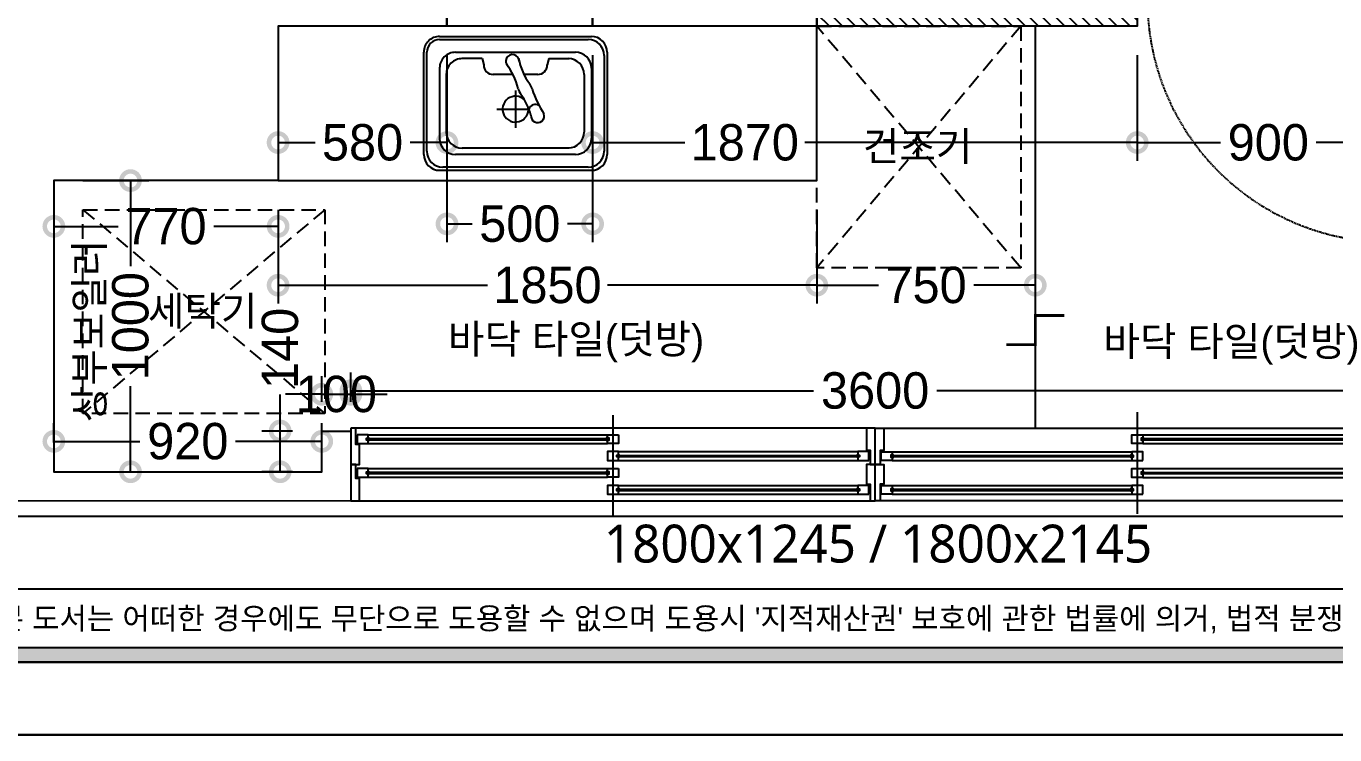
# Model space of a CAD drawing. Header units: millimetres. Extents: x 43335 to 261478, y -4312 to 41218.
# Drawn here: x 50050 to 54543, y 14895 to 17329 of the extents above; entities that cross this region are included whole.
import ezdxf
from ezdxf.enums import TextEntityAlignment as Align

# ---------------------------------------------------------------- set-up
doc = ezdxf.new("R2010")
doc.units = ezdxf.units.MM
for name, pattern in [('CONT', [2, 1, 1]), ('DASHED2', [0.375, 0.25, -0.125]), ('HIDDEN', [0.375, 0.25, -0.125])]:
    doc.linetypes.add(name, pattern=pattern)
for name, color, linetype in [('0-ELC TEXT', 7, 'Continuous'), ('CO-FURB-DN', 9, 'Continuous'), ('DIM', 7, 'Continuous'), ('FORM(YOURNAME)-11', 1, 'Continuous'), ('P-门', 4, 'Continuous'), ('S-DIM', 7, 'Continuous'), ('문자선', 3, 'Continuous'), ('벽1', 2, 'Continuous'), ('인테리어_가구_제작', 6, 'Continuous'), ('인테리어_기타', 8, 'Continuous'), ('인테리어_키친', 6, 'Continuous'), ('인테리어_해치_벽체', 8, 'Continuous'), ('평면_가구', 6, 'Continuous')]:
    doc.layers.add(name, color=color, linetype=linetype)
doc.layers.add('C-LIGHITING', color=1, linetype='Continuous', lineweight=0)
doc.styles.add('YOURNAME', font='HANDotum.ttf')
doc.styles.add('돋움', font='malgun.ttf')
doc.styles.add('스타일1', font='HANDotum.ttf')
doc.styles.add('코레일둥고', font='HANDotum.ttf')
doc.dimstyles.new('50', dxfattribs={"dimscale": 50, "dimtxt": 2.5, "dimasz": 2.5, "dimexe": 1.25, "dimexo": 2, "dimtad": 0, "dimdec": 0, "dimtxsty": '스타일1', "dimblk": 'DOTSMALL', "dimcen": 2.5, "dimclrd": 1, "dimclre": 1, "dimclrt": 2, "dimadec": 0, "dimazin": 0, "dimtfac": 1, "dimtdec": 0, "dimtix": 1, "dimtmove": 0, "dimatfit": 3, "dimldrblk": 'DOTSMALL', "dimfxl": 1.25, "dimarcsym": 0})

# ---------------------------------------------------------------- blocks, each defined once
blk = doc.blocks.new('FORM-ELEVATION')
at = {"layer": 'FORM(YOURNAME)-11'}
h = blk.add_hatch(color=256, dxfattribs=at)
h.dxf.hatch_style = 1
h.paths.add_polyline_path([(-10309, 35708), (71691, 35708), (71691, 35508), (-10309, 35508)])
h.paths.add_polyline_path([(-10309, -21492), (71691, -21492), (71691, -21692), (-10309, -21692)])
at = {"layer": 'Defpoints', "color": 158}
blk.add_line((62481, -20692), (-10309, -20692), dxfattribs=at)
for points in [[(-10309, -21692), (71691, -21692), (71691, 35708), (-10309, 35708)], [(-8309, 33708), (61071, 33708), (61071, -19692), (-8309, -19692)]]:
    blk.add_lwpolyline(points, close=True, dxfattribs=at)
at = {"layer": 'FORM(YOURNAME)-11', "color": 250}
blk.add_lwpolyline([(-11309, -22692), (72691, -22692), (72691, 36708), (-11309, 36708)], close=True, dxfattribs=at)
at = {"layer": 'FORM(YOURNAME)-11'}
blk.add_lwpolyline([(-10309, -21492), (71691, -21492), (71691, -21692), (-10309, -21692)], close=True, dxfattribs=at)
at = {"layer": 'FORM(YOURNAME)-11', "color": 1, "style": 'YOURNAME'}
blk.add_text("- 본 도서는 어떠한 경우에도 무단으로 도용할 수 없으며 도용시 '지적재산권' 보호에 관한 법률에 의거, 법적 분쟁이 발생합니다.  또한 본 도서에 관한 모든 저작권은 당사에 있습니다. -", height=300, dxfattribs=at).set_placement((28146, -21092), align=Align.MIDDLE_CENTER)
at = {"layer": 'FORM(YOURNAME)-11', "color": 3, "style": 'YOURNAME'}
for tag, height, p in [('1', 451, (71041, -1219)), ('2', 451, (71041, -1863)), ('3', 451, (71041, -3150)), ('4', 451, (71041, -5081)), ('5', 515, (71041, -7398)), ('6', 515, (71041, -9650)), ('7', 515, (71041, -11903)), ('8', 515, (71041, -14155)), ('9', 515, (71041, -16408)), ('10', 515, (66791, -18596)), ('11', 515, (71041, -18660)), ('12', 515, (66791, -20848)), ('13', 515, (71041, -20848))]:
    blk.add_attdef(tag, text='', height=height, dxfattribs=at).set_placement(p, align=Align.MIDDLE_RIGHT)
blk = doc.blocks.new('630460asdex')
at = {"layer": 'CO-FURB-DN', "color": 8}
for p, q in [((51703.4, 16178.2), (52224.3, 16178.2)), ((51648.8, 15772.7), (51648.8, 16123.6)), ((51757.9, 16123.6), (52169.8, 16123.6)), ((52278.8, 16123.6), (52278.8, 15772.7)), ((51703.4, 15827.3), (51703.4, 16069.1)), ((52224.3, 15827.3), (52224.3, 16069.1)), ((52169.8, 15772.7), (51757.9, 15772.7)), ((52224.3, 15718.2), (51703.4, 15718.2))]:
    blk.add_line(p, q, dxfattribs=at)
at = {"layer": 'CO-FURB-DN', "color": 251}
for p, q in [((51714.3, 16167.3), (52213.4, 16167.3)), ((51659.8, 15783.6), (51659.8, 16112.7)), ((51779.8, 16101.8), (52147, 16101.8)), ((52267.9, 16112.7), (52267.9, 15772.7)), ((51728.3, 15848.5), (51728.3, 16046.7)), ((52201.6, 15848.5), (52201.6, 16046.7)), ((51963.8, 15903.6), (51963.8, 16032.4)), ((52028.2, 15968), (51917.6, 15968)), ((51887.6, 15849.1), (51934.4, 15849.1)), ((51971.7, 15849.1), (52041.3, 15849.1)), ((51849.4, 15794.5), (51779.8, 15794.5)), ((51849.4, 15794.5), (51854.9, 15816.4)), ((52078.5, 15794.5), (52073, 15816.4)), ((52078.5, 15794.5), (52147.9, 15794.5)), ((52224.3, 15729.1), (51714.3, 15729.1))]:
    blk.add_line(p, q, dxfattribs=at)
at = {"layer": 'CO-FURB-DN', "color": 8}
for centre, radius, start, end in [((51703.4, 16123.6), 54.5, 90, 180), ((52224.3, 16123.6), 54.5, 0, 90), ((51757.9, 16069.1), 54.5, 90, 180), ((52169.8, 16069.1), 54.5, 0, 90), ((51887.9, 15991.4), 23, 354.4612, 198.1232), ((51608.9, 15810.7), 310.2, 16.5509, 34.0056), ((51895.3, 15975.1), 23, 238.1457, 343.3853), ((52116.3, 16043.4), 212.6, 194.798, 216.3213), ((51898.8, 15883.5), 57.4, 13.1394, 36.3213), ((51961.3, 15915.4), 57.4, 196.5509, 216.4137), ((51744, 15755.2), 212.6, 10.5553, 36.4137), ((52161.7, 15944.9), 212.6, 193.1394, 218.5882), ((51757.9, 15827.3), 54.5, 180, 270), ((51973.9, 15803.7), 23, 179.2451, 49.3055), ((52169.8, 15827.3), 54.5, 270, 0), ((51703.4, 15772.7), 54.5, 180, 270), ((52224.3, 15772.7), 54.5, 270, 0)]:
    blk.add_arc(centre, radius, start, end, dxfattribs=at)
at = {"layer": 'CO-FURB-DN', "color": 251}
for centre, radius, start, end in [((51714.3, 16112.7), 54.5, 90, 180), ((52213.4, 16112.7), 54.5, 0, 90), ((51782.8, 16046.7), 54.5, 90, 180), ((52146, 16046.3), 55.6, 0.4305, 88.9606), ((51963.8, 15968), 44.4, 225.2578, 187.4119), ((51782.8, 15849.1), 54.5, 180, 270), ((51887.6, 15816.4), 32.7, 90, 180), ((52040.3, 15816.4), 32.7, 0, 90), ((52147, 15849.1), 54.5, 270, 0), ((51714.3, 15783.6), 54.5, 180, 270), ((52224.3, 15772.7), 43.6, 270, 0)]:
    blk.add_arc(centre, radius, start, end, dxfattribs=at)
blk = doc.blocks.new('ahsuehd')
at = {"layer": 'P-门', "ltscale": 15}
for p, q in [((53883.5, -24037.4), (53886.2, -24038.8)), ((53886.2, -24038.8), (53886.7, -24039.7)), ((53886.7, -24039.7), (53887.3, -24041.2)), ((51220.1, -24040.9), (51220.1, -24044.9)), ((52049, -24040.9), (52049, -24044.9)), ((53880, -24045.2), (53880, -24041.2)), ((53883.5, -24049), (53886.2, -24047.6)), ((53886.2, -24047.6), (53886.7, -24046.6)), ((53886.7, -24046.6), (53887.3, -24045.2)), ((52083.5, -24095.1), (52086.2, -24096.5)), ((52086.2, -24096.5), (52086.7, -24097.5)), ((52086.7, -24097.5), (52087.3, -24098.9)), ((52908.9, -24102.9), (52908.9, -24098.9)), ((53020.1, -24103.2), (53020.1, -24099.2)), ((53849, -24103.2), (53849, -24099.2)), ((51220.1, -24156.9), (51220.1, -24160.9)), ((52049, -24156.9), (52049, -24160.9)), ((53883.5, -24165), (53886.2, -24163.6)), ((53886.2, -24163.6), (53886.7, -24162.6)), ((53886.7, -24162.6), (53887.3, -24161.2)), ((52080, -24214.9), (52080, -24218.9)), ((52083.5, -24211.1), (52086.2, -24212.5)), ((52086.2, -24212.5), (52086.7, -24213.5)), ((52086.7, -24213.5), (52087.3, -24214.9)), ((52086.7, -24220.3), (52087.3, -24218.9)), ((52908.9, -24218.9), (52908.9, -24214.9)), ((53020.1, -24219.2), (53020.1, -24215.2)), ((53849, -24219.2), (53849, -24215.2)), ((52083.5, -24222.7), (52086.2, -24221.3)), ((52086.2, -24221.3), (52086.7, -24220.3))]:
    blk.add_line(p, q, dxfattribs=at)
for points in [[(51494.5, -22425.1), (51994.5, -22425.1), (51994.5, -22625.1), (51494.5, -22625.1)], [(51185.5, -24027.9), (51185.5, -24057.9), (51223.5, -24057.9), (51223.5, -24047.9), (51218, -24046.1), (51218, -24039.7), (51223.5, -24037.9), (51223.5, -24027.9)], [(52083.5, -24027.9), (52083.5, -24057.9), (52045.5, -24057.9), (52045.5, -24047.9), (52051, -24046.1), (52051, -24039.7), (52045.5, -24037.9), (52045.5, -24027.9)], [(53883.5, -24038.2), (53877.9, -24039.9), (53877.9, -24046.4), (53883.5, -24048.2), (53883.5, -24058.2), (53845.5, -24058.2), (53845.5, -24028.2), (53883.5, -24028.2)], [(52083.5, -24105.9), (52077.9, -24104.1), (52077.9, -24097.7), (52083.5, -24095.9), (52083.5, -24085.9), (52045.5, -24085.9), (52045.5, -24115.9), (52083.5, -24115.9)], [(52943.4, -24115.9), (52943.4, -24085.9), (52905.4, -24085.9), (52905.4, -24095.9), (52910.9, -24097.7), (52910.9, -24104.1), (52905.4, -24105.9), (52905.4, -24115.9)], [(52985.5, -24116.2), (52985.5, -24086.2), (53023.5, -24086.2), (53023.5, -24096.2), (53018, -24097.9), (53018, -24104.4), (53023.5, -24106.2), (53023.5, -24116.2)], [(53883.5, -24116.2), (53883.5, -24086.2), (53845.5, -24086.2), (53845.5, -24096.2), (53851, -24097.9), (53851, -24104.4), (53845.5, -24106.2), (53845.5, -24116.2)], [(51185.5, -24143.9), (51185.5, -24173.9), (51223.5, -24173.9), (51223.5, -24163.9), (51218, -24162.1), (51218, -24155.7), (51223.5, -24153.9), (51223.5, -24143.9)], [(52083.5, -24143.9), (52083.5, -24173.9), (52045.5, -24173.9), (52045.5, -24163.9), (52051, -24162.1), (52051, -24155.7), (52045.5, -24153.9), (52045.5, -24143.9)], [(52964.5, -24255), (52964.5, -24130), (52934.5, -24130), (52934.5, -24195.9), (52934.5, -24198), (52947, -24198), (52947, -24255)], [(53883.5, -24154.2), (53877.9, -24155.9), (53877.9, -24162.4), (53883.5, -24164.2), (53883.5, -24174.2), (53845.5, -24174.2), (53845.5, -24144.2), (53883.5, -24144.2)], [(52083.5, -24221.9), (52077.9, -24220.1), (52077.9, -24213.7), (52083.5, -24211.9), (52083.5, -24201.9), (52045.5, -24201.9), (52045.5, -24231.9), (52083.5, -24231.9)], [(52943.4, -24231.9), (52943.4, -24201.9), (52905.4, -24201.9), (52905.4, -24211.9), (52910.9, -24213.7), (52910.9, -24220.1), (52905.4, -24221.9), (52905.4, -24231.9)], [(52985.5, -24232.2), (52985.5, -24202.2), (53023.5, -24202.2), (53023.5, -24212.2), (53018, -24213.9), (53018, -24220.4), (53023.5, -24222.2), (53023.5, -24232.2)], [(53883.5, -24232.2), (53883.5, -24202.2), (53845.5, -24202.2), (53845.5, -24212.2), (53851, -24213.9), (53851, -24220.4), (53845.5, -24222.2), (53845.5, -24232.2)]]:
    blk.add_lwpolyline(points, close=True, dxfattribs=at)
for points in [[(53864.5, -23949.9), (53864.5, -24299.9)], [(52064.5, -24310.2), (52064.5, -23960.2)], [(51164.5, -24005), (51164.5, -24130), (51194.5, -24130), (51194.5, -24062), (51194.5, -24062), (51181.9, -24062), (51181.9, -24005), (51164.5, -24005)], [(52934.5, -24005), (51181.9, -24005)], [(51223.5, -24027.9), (52045.5, -24027.9)], [(51223.5, -24037.1), (51226.3, -24038.5), (51226.8, -24039.5), (51227.4, -24040.9)], [(52045.5, -24037.1), (52042.7, -24038.5), (52042.2, -24039.5), (52041.7, -24040.9)], [(52964.5, -24130), (52964.5, -24005), (52934.5, -24005), (52934.5, -24078.4), (52934.5, -24080.5), (52947, -24080.5), (52947, -24130), (52964.5, -24130)], [(52964.5, -24130), (52964.5, -24005), (52994.5, -24005), (52994.5, -24061.9), (52994.5, -24082), (52981.9, -24082), (52981.9, -24130), (52964.5, -24130)], [(52994.5, -24005), (54747, -24005)], [(53883.5, -24028.2), (54705.4, -24028.2)], [(51220.1, -24040.9), (52049, -24040.9)], [(51220.1, -24044.9), (52049, -24044.9)], [(51223.5, -24048.7), (51226.3, -24047.3), (51226.8, -24046.3), (51227.4, -24044.9)], [(51223.5, -24057.9), (52045.5, -24057.9)], [(52045.5, -24048.7), (52042.7, -24047.3), (52042.2, -24046.3), (52041.7, -24044.9)], [(53880, -24041.2), (54708.9, -24041.2)], [(53880, -24045.2), (54708.9, -24045.2)], [(53883.5, -24058.2), (54705.4, -24058.2)], [(52080, -24098.9), (52908.9, -24098.9)], [(52080, -24102.9), (52908.9, -24102.9)], [(52083.5, -24085.9), (52905.4, -24085.9)], [(52083.5, -24106.7), (52086.2, -24105.3), (52086.7, -24104.3), (52087.3, -24102.9)], [(52083.5, -24115.9), (52905.4, -24115.9)], [(52905.4, -24095.1), (52902.6, -24096.5), (52902.1, -24097.5), (52901.6, -24098.9)], [(52905.4, -24106.7), (52902.6, -24105.3), (52902.1, -24104.3), (52901.6, -24102.9)], [(53020.1, -24099.2), (53849, -24099.2)], [(53020.1, -24103.2), (53849, -24103.2)], [(53023.5, -24086.2), (53845.5, -24086.2)], [(53023.5, -24095.4), (53026.3, -24096.8), (53026.8, -24097.7), (53027.4, -24099.2)], [(53023.5, -24107), (53026.3, -24105.6), (53026.8, -24104.6), (53027.4, -24103.2)], [(53023.5, -24116.2), (53845.5, -24116.2)], [(53845.5, -24095.4), (53842.7, -24096.8), (53842.2, -24097.7), (53841.7, -24099.2)], [(53845.5, -24107), (53842.7, -24105.6), (53842.2, -24104.6), (53841.7, -24103.2)], [(51164.5, -24130), (51164.5, -24255), (51194.5, -24255), (51194.5, -24198.1), (51194.5, -24178), (51181.9, -24178), (51181.9, -24130), (51164.5, -24130)], [(51220.1, -24156.9), (52049, -24156.9)], [(51220.1, -24160.9), (52049, -24160.9)], [(51223.5, -24143.9), (52045.5, -24143.9)], [(51223.5, -24153.1), (51226.3, -24154.5), (51226.8, -24155.5), (51227.4, -24156.9)], [(51223.5, -24164.7), (51226.3, -24163.3), (51226.8, -24162.3), (51227.4, -24160.9)], [(51223.5, -24173.9), (52045.5, -24173.9)], [(52045.5, -24153.1), (52042.7, -24154.5), (52042.2, -24155.5), (52041.7, -24156.9)], [(52045.5, -24164.7), (52042.7, -24163.3), (52042.2, -24162.3), (52041.7, -24160.9)], [(52964.5, -24255), (52964.5, -24130), (52994.5, -24130), (52994.5, -24198), (52994.5, -24198), (52981.9, -24198), (52981.9, -24255), (52964.5, -24255)], [(53880, -24157.2), (54708.9, -24157.2)], [(53880, -24161.2), (54708.9, -24161.2)], [(53883.5, -24144.2), (54705.4, -24144.2)], [(53883.5, -24153.4), (53886.2, -24154.8), (53886.7, -24155.7), (53887.3, -24157.2)], [(53883.5, -24174.2), (54705.4, -24174.2)], [(52080, -24214.9), (52908.9, -24214.9)], [(52080, -24218.9), (52908.9, -24218.9)], [(52083.5, -24201.9), (52905.4, -24201.9)], [(52905.4, -24211.1), (52902.6, -24212.5), (52902.1, -24213.5), (52901.6, -24214.9)], [(52905.4, -24222.7), (52902.6, -24221.3), (52902.1, -24220.3), (52901.6, -24218.9)], [(53020.1, -24215.2), (53849, -24215.2)], [(53020.1, -24219.2), (53849, -24219.2)], [(53023.5, -24202.2), (53845.5, -24202.2)], [(53023.5, -24211.4), (53026.3, -24212.8), (53026.8, -24213.7), (53027.4, -24215.2)], [(53023.5, -24223), (53026.3, -24221.6), (53026.8, -24220.6), (53027.4, -24219.2)], [(53845.5, -24211.4), (53842.7, -24212.8), (53842.2, -24213.7), (53841.7, -24215.2)], [(53845.5, -24223), (53842.7, -24221.6), (53842.2, -24220.6), (53841.7, -24219.2)], [(51194.5, -24255), (52947, -24255)], [(52083.5, -24231.9), (52905.4, -24231.9)], [(54734.5, -24255), (52981.9, -24255)], [(53023.5, -24232.2), (53845.5, -24232.2)]]:
    blk.add_lwpolyline(points, dxfattribs=at)
at = {"layer": 'P-门', "linetype": 'HIDDEN', "ltscale": 15}
blk.add_arc((54729.5, -22535.9), 830, 180, 270, dxfattribs=at)
blk = doc.blocks.new('_DOTSMALL')
at = {"color": 0, "linetype": 'ByBlock', "const_width": 0.5}
blk.add_lwpolyline([(-0.0625, 0, 1), (0.0625, 0, 1)], format="xyb", close=True, dxfattribs=at)
blk = doc.blocks.new('*D177')
at = {"layer": 'Defpoints', "color": 0, "transparency": 16777216}
for p in [(53864.5, 17328.5), (54764.5, 17328.4), (53864.5, 16928.9)]:
    blk.add_point(p, dxfattribs=at)
at = {"layer": 'S-DIM', "color": 1, "lineweight": -2, "transparency": 16777216}
for p, q in [((53864.5, 17228.5), (53864.5, 16866.4)), ((54764.5, 17228.4), (54764.5, 16866.4)), ((53864.5, 16928.9), (54150.2, 16928.9)), ((54764.5, 16928.9), (54478.7, 16928.9))]:
    blk.add_line(p, q, dxfattribs=at)
at = {"layer": 'S-DIM', "color": 1, "lineweight": -2, "transparency": 16777216, "xscale": 125, "yscale": 125, "zscale": 125, "rotation": 180}
blk.add_blockref('_DOTSMALL', (53864.5, 16928.9), dxfattribs=at)
at = {"layer": 'S-DIM', "color": 1, "lineweight": -2, "transparency": 16777216, "xscale": 125, "yscale": 125, "zscale": 125}
blk.add_blockref('_DOTSMALL', (54764.5, 16928.9), dxfattribs=at)
at = {"layer": 'S-DIM', "color": 2, "transparency": 16777216, "insert": (54314.5, 16928.9), "char_height": 125, "attachment_point": 5, "style": '스타일1'}
blk.add_mtext('900', dxfattribs=at)
blk = doc.blocks.new('*D178')
at = {"layer": 'Defpoints', "color": 0, "transparency": 16777216}
for p in [(51994.4, 17328.5), (53864.5, 17328.5), (51994.4, 16928.9)]:
    blk.add_point(p, dxfattribs=at)
at = {"layer": 'S-DIM', "color": 1, "lineweight": -2, "transparency": 16777216}
for p, q in [((51994.4, 17228.5), (51994.4, 16866.4)), ((53864.5, 17228.5), (53864.5, 16866.4)), ((51994.4, 16928.9), (52310.9, 16928.9)), ((53864.5, 16928.9), (52722.9, 16928.9))]:
    blk.add_line(p, q, dxfattribs=at)
at = {"layer": 'S-DIM', "color": 1, "lineweight": -2, "transparency": 16777216, "xscale": 125, "yscale": 125, "zscale": 125, "rotation": 180}
blk.add_blockref('_DOTSMALL', (51994.4, 16928.9), dxfattribs=at)
at = {"layer": 'S-DIM', "color": 1, "lineweight": -2, "transparency": 16777216, "xscale": 125, "yscale": 125, "zscale": 125}
blk.add_blockref('_DOTSMALL', (53864.5, 16928.9), dxfattribs=at)
at = {"layer": 'S-DIM', "color": 2, "transparency": 16777216, "insert": (52516.9, 16928.9), "char_height": 125, "attachment_point": 5, "style": '스타일1'}
blk.add_mtext('1870', dxfattribs=at)
blk = doc.blocks.new('*D179')
at = {"layer": 'Defpoints', "color": 0, "transparency": 16777216}
for p in [(51494.5, 17328.5), (51994.5, 17328.4), (51494.5, 16649.6)]:
    blk.add_point(p, dxfattribs=at)
at = {"layer": 'S-DIM', "color": 1, "lineweight": -2, "transparency": 16777216}
for p, q in [((51494.5, 17228.5), (51494.5, 16587.1)), ((51994.5, 17228.4), (51994.5, 16587.1)), ((51494.5, 16649.6), (51581.2, 16649.6)), ((51994.5, 16649.6), (51907.7, 16649.6))]:
    blk.add_line(p, q, dxfattribs=at)
at = {"layer": 'S-DIM', "color": 1, "lineweight": -2, "transparency": 16777216, "xscale": 125, "yscale": 125, "zscale": 125, "rotation": 180}
blk.add_blockref('_DOTSMALL', (51494.5, 16649.6), dxfattribs=at)
at = {"layer": 'S-DIM', "color": 1, "lineweight": -2, "transparency": 16777216, "xscale": 125, "yscale": 125, "zscale": 125}
blk.add_blockref('_DOTSMALL', (51994.5, 16649.6), dxfattribs=at)
at = {"layer": 'S-DIM', "color": 2, "transparency": 16777216, "insert": (51744.5, 16649.6), "char_height": 125, "attachment_point": 5, "style": '스타일1'}
blk.add_mtext('500', dxfattribs=at)
blk = doc.blocks.new('*D180')
at = {"layer": 'Defpoints', "color": 0, "transparency": 16777216}
for p in [(50914.6, 17328.5), (51494.4, 17328.5), (50914.6, 16928.9)]:
    blk.add_point(p, dxfattribs=at)
at = {"layer": 'S-DIM', "color": 1, "lineweight": -2, "transparency": 16777216}
for p, q in [((50914.6, 17228.5), (50914.6, 16866.4)), ((51494.4, 17228.5), (51494.4, 16866.4)), ((50914.6, 16928.9), (51041.3, 16928.9)), ((51494.4, 16928.9), (51367.8, 16928.9))]:
    blk.add_line(p, q, dxfattribs=at)
at = {"layer": 'S-DIM', "color": 1, "lineweight": -2, "transparency": 16777216, "xscale": 125, "yscale": 125, "zscale": 125, "rotation": 180}
blk.add_blockref('_DOTSMALL', (50914.6, 16928.9), dxfattribs=at)
at = {"layer": 'S-DIM', "color": 1, "lineweight": -2, "transparency": 16777216, "xscale": 125, "yscale": 125, "zscale": 125}
blk.add_blockref('_DOTSMALL', (51494.4, 16928.9), dxfattribs=at)
at = {"layer": 'S-DIM', "color": 2, "transparency": 16777216, "insert": (51204.5, 16928.9), "char_height": 125, "attachment_point": 5, "style": '스타일1'}
blk.add_mtext('580', dxfattribs=at)
blk = doc.blocks.new('*D181')
at = {"layer": 'Defpoints', "color": 0, "transparency": 16777216}
for p in [(50144.6, 16798.4), (50914.6, 16798.4), (50144.6, 16641.1)]:
    blk.add_point(p, dxfattribs=at)
at = {"layer": 'S-DIM', "color": 1, "lineweight": -2, "transparency": 16777216}
for p, q in [((50144.6, 16698.4), (50144.6, 16578.6)), ((50914.6, 16698.4), (50914.6, 16578.6)), ((50144.6, 16641.1), (50365.8, 16641.1)), ((50914.6, 16641.1), (50693.4, 16641.1))]:
    blk.add_line(p, q, dxfattribs=at)
at = {"layer": 'S-DIM', "color": 1, "lineweight": -2, "transparency": 16777216, "xscale": 125, "yscale": 125, "zscale": 125, "rotation": 180}
blk.add_blockref('_DOTSMALL', (50144.6, 16641.1), dxfattribs=at)
at = {"layer": 'S-DIM', "color": 1, "lineweight": -2, "transparency": 16777216, "xscale": 125, "yscale": 125, "zscale": 125}
blk.add_blockref('_DOTSMALL', (50914.6, 16641.1), dxfattribs=at)
at = {"layer": 'S-DIM', "color": 2, "transparency": 16777216, "insert": (50529.6, 16641.1), "char_height": 125, "attachment_point": 5, "style": '스타일1'}
blk.add_mtext('770', dxfattribs=at)
blk = doc.blocks.new('*D182')
at = {"layer": 'Defpoints', "color": 0, "transparency": 16777216}
for p in [(50144.6, 16798.4), (50144.6, 15798.4), (50407.8, 15798.4)]:
    blk.add_point(p, dxfattribs=at)
at = {"layer": 'S-DIM', "color": 1, "lineweight": -2, "transparency": 16777216}
for p, q in [((50244.6, 16798.4), (50470.3, 16798.4)), ((50407.8, 16798.4), (50407.8, 16504.4)), ((50407.8, 15798.4), (50407.8, 16092.4)), ((50244.6, 15798.4), (50470.3, 15798.4))]:
    blk.add_line(p, q, dxfattribs=at)
at = {"layer": 'S-DIM', "color": 1, "lineweight": -2, "transparency": 16777216, "xscale": 125, "yscale": 125, "zscale": 125}
for p, rotation in [((50407.8, 16798.4), 90), ((50407.8, 15798.4), 270)]:
    blk.add_blockref('_DOTSMALL', p, dxfattribs=dict(at, rotation=rotation))
at = {"layer": 'S-DIM', "color": 2, "transparency": 16777216, "insert": (50407.8, 16298.4), "char_height": 125, "attachment_point": 5, "rotation": 90, "style": '스타일1'}
blk.add_mtext('1000', dxfattribs=at)
blk = doc.blocks.new('*D183')
at = {"layer": 'Defpoints', "color": 0, "transparency": 16777216}
for p in [(51064.5, 15902.8), (50144.6, 15798.4), (51064.5, 15798.4)]:
    blk.add_point(p, dxfattribs=at)
at = {"layer": 'S-DIM', "color": 1, "lineweight": -2, "transparency": 16777216}
for p, q in [((50144.6, 15898.4), (50144.6, 15965.3)), ((51064.5, 15898.4), (51064.5, 15965.3)), ((50144.6, 15902.8), (50440.3, 15902.8)), ((51064.5, 15902.8), (50768.8, 15902.8))]:
    blk.add_line(p, q, dxfattribs=at)
at = {"layer": 'S-DIM', "color": 1, "lineweight": -2, "transparency": 16777216, "xscale": 125, "yscale": 125, "zscale": 125, "rotation": 180}
blk.add_blockref('_DOTSMALL', (50144.6, 15902.8), dxfattribs=at)
at = {"layer": 'S-DIM', "color": 1, "lineweight": -2, "transparency": 16777216, "xscale": 125, "yscale": 125, "zscale": 125}
blk.add_blockref('_DOTSMALL', (51064.5, 15902.8), dxfattribs=at)
at = {"layer": 'S-DIM', "color": 2, "transparency": 16777216, "insert": (50604.5, 15902.8), "char_height": 125, "attachment_point": 5, "style": '스타일1'}
blk.add_mtext('920', dxfattribs=at)
blk = doc.blocks.new('*D184')
at = {"layer": 'Defpoints', "color": 0, "transparency": 16777216}
for p in [(51064.5, 15938.4), (50921.6, 15798.4), (51064.5, 15798.4)]:
    blk.add_point(p, dxfattribs=at)
at = {"layer": 'S-DIM', "color": 1, "lineweight": -2, "transparency": 16777216}
for p, q in [((50921.6, 15938.4), (50921.6, 16063.4)), ((50964.5, 15938.4), (50859.1, 15938.4)), ((50921.6, 15798.4), (50921.6, 15938.4)), ((50964.5, 15798.4), (50859.1, 15798.4))]:
    blk.add_line(p, q, dxfattribs=at)
at = {"layer": 'S-DIM', "color": 1, "lineweight": -2, "transparency": 16777216, "xscale": 125, "yscale": 125, "zscale": 125}
for p, rotation in [((50921.6, 15938.4), 90), ((50921.6, 15798.4), 270)]:
    blk.add_blockref('_DOTSMALL', p, dxfattribs=dict(at, rotation=rotation))
at = {"layer": 'S-DIM', "color": 2, "transparency": 16777216, "insert": (50921.6, 16222.1), "char_height": 125, "attachment_point": 5, "rotation": 90, "style": '스타일1'}
blk.add_mtext('140', dxfattribs=at)
blk = doc.blocks.new('*D185')
at = {"layer": 'Defpoints', "color": 0, "transparency": 16777216}
for p in [(51164.5, 16064.7), (51064.5, 15938.4), (51164.5, 15938.4)]:
    blk.add_point(p, dxfattribs=at)
at = {"layer": 'S-DIM', "color": 1, "lineweight": -2, "transparency": 16777216}
for p, q in [((51064.5, 16038.4), (51064.5, 16127.2)), ((51164.5, 16038.4), (51164.5, 16127.2)), ((51064.5, 16064.7), (50939.5, 16064.7)), ((51064.5, 16064.7), (51164.5, 16064.7)), ((51164.5, 16064.7), (51289.5, 16064.7))]:
    blk.add_line(p, q, dxfattribs=at)
at = {"layer": 'S-DIM', "color": 1, "lineweight": -2, "transparency": 16777216, "xscale": 125, "yscale": 125, "zscale": 125}
blk.add_blockref('_DOTSMALL', (51064.5, 16064.7), dxfattribs=at)
at = {"layer": 'S-DIM', "color": 1, "lineweight": -2, "transparency": 16777216, "xscale": 125, "yscale": 125, "zscale": 125, "rotation": 180}
blk.add_blockref('_DOTSMALL', (51164.5, 16064.7), dxfattribs=at)
at = {"layer": 'S-DIM', "color": 2, "transparency": 16777216, "insert": (51114.5, 16064.7), "char_height": 125, "attachment_point": 5, "style": '스타일1'}
blk.add_mtext('100', dxfattribs=at)
blk = doc.blocks.new('*D186')
at = {"layer": 'Defpoints', "color": 0, "transparency": 16777216}
for p in [(54764.5, 16076.8), (51164.5, 15938.4), (54764.5, 15938.4)]:
    blk.add_point(p, dxfattribs=at)
at = {"layer": 'S-DIM', "color": 1, "lineweight": -2, "transparency": 16777216}
for p, q in [((51164.5, 16038.4), (51164.5, 16139.3)), ((54764.5, 16038.4), (54764.5, 16139.3)), ((51164.5, 16076.8), (52752.8, 16076.8)), ((54764.5, 16076.8), (53176.2, 16076.8))]:
    blk.add_line(p, q, dxfattribs=at)
at = {"layer": 'S-DIM', "color": 1, "lineweight": -2, "transparency": 16777216, "xscale": 125, "yscale": 125, "zscale": 125, "rotation": 180}
blk.add_blockref('_DOTSMALL', (51164.5, 16076.8), dxfattribs=at)
at = {"layer": 'S-DIM', "color": 1, "lineweight": -2, "transparency": 16777216, "xscale": 125, "yscale": 125, "zscale": 125}
blk.add_blockref('_DOTSMALL', (54764.5, 16076.8), dxfattribs=at)
at = {"layer": 'S-DIM', "color": 2, "transparency": 16777216, "insert": (52964.5, 16076.8), "char_height": 125, "attachment_point": 5, "style": '스타일1'}
blk.add_mtext('3600', dxfattribs=at)
blk = doc.blocks.new('aheishx')
at = {"layer": '인테리어_해치_벽체'}
h = blk.add_hatch(dxfattribs=at)
h.set_pattern_fill('ANSI31', color=256, scale=10, angle=450)
h.paths.add_polyline_path([(52324.5, 41318.4), (52454.5, 41318.4), (52454.5, 41118.4), (52324.5, 41118.4)])
h.paths.add_polyline_path([(52764.5, 37528.3), (53864.5, 37528.3), (53864.5, 37328.5), (52764.5, 37328.5)])
edge = h.paths.add_edge_path()
edge.add_arc((53994.5, 43177.4), 500, 180, 270)
edge.add_line((53994.5, 42677.4), (54394.5, 42677.4))
edge.add_line((54394.5, 42677.4), (54394.5, 42777.4))
edge.add_line((54394.5, 42777.4), (53994.5, 42777.4))
edge.add_arc((53994.5, 43177.4), 400, 180, 270, ccw=False)
edge.add_line((53594.5, 43177.4), (53494.5, 43177.4))
edge = h.paths.add_edge_path()
edge.add_arc((53994.5, 43777.4), 500, 90, 180, ccw=False)
edge.add_line((53994.5, 44277.4), (54394.5, 44277.4))
edge.add_line((54394.5, 44277.4), (54394.5, 44177.4))
edge.add_line((54394.5, 44177.4), (53994.5, 44177.4))
edge.add_arc((53994.5, 43777.4), 400, 90, 180)
edge.add_line((53594.5, 43777.4), (53494.5, 43777.4))
h.paths.add_polyline_path([(54964.5, 41318.4), (55314.5, 41318.4), (55314.5, 41218.4), (54964.5, 41218.4)])
h.paths.add_polyline_path([(56264.5, 41318.4), (56754.5, 41318.4), (56754.5, 41218.4), (56264.5, 41218.4)])
h.paths.add_polyline_path([(54964.5, 39338.4), (55314.5, 39338.4), (55314.5, 39138.4), (54964.5, 39138.4)])
h.paths.add_polyline_path([(56264.5, 39338.4), (56399.5, 39338.4), (56399.5, 39138.4), (56264.5, 39138.4)])
h.paths.add_polyline_path([(58404.5, 39338.4), (58404.5, 40068.4), (58334.5, 40068.4), (58334.5, 39338.4)])
h.paths.add_polyline_path([(58334.5, 39338.4), (57629.5, 39338.4), (57629.5, 39468.4), (58334.5, 39468.4)])
h.paths.add_polyline_path([(59824.5, 48177.4), (60444.5, 48177.4), (60444.5, 48032.4), (59824.5, 48032.4)])
h.paths.add_polyline_path([(45604.5, 38658.4), (46204.5, 38658.4), (46204.5, 38588.4), (45604.5, 38588.4)])
h.paths.add_polyline_path([(45254.5, 38658.4), (45254.5, 39263.4), (45384.5, 39263.4), (45384.5, 38658.4)])
h.paths.add_polyline_path([(46709.5, 46807.4), (46709.5, 43768.4), (46609.5, 43768.4), (46609.5, 46807.4)])
at = {"layer": '문자선'}
blk.add_lwpolyline([(52764.5, 37528.3), (53864.5, 37528.3), (53864.5, 37328.5), (52764.5, 37328.5)], close=True, dxfattribs=at)
blk = doc.blocks.new('aheishxsdfe')
at = {"layer": '벽1'}
blk.add_lwpolyline([(51494.4, 37328.5), (50914.6, 37328.5), (50914.6, 36798.4), (50144.6, 36798.4), (50144.6, 35798.4), (51064.5, 35798.4), (51064.5, 35938.4), (51164.5, 35938.4), (51164.5, 35698.4), (49954.5, 35697.3), (49954.5, 41118.4), (49904.5, 41118.4), (49904.5, 41318.4), (52324.5, 41318.4), (52324.5, 41118.4), (50154.5, 41118.4), (50154.5, 37528.4), (51494.4, 37528.4), (51494.4, 37328.5)], dxfattribs=at)
blk.add_lwpolyline([(51994.4, 37528.4), (52764.5, 37528.3), (52764.5, 37328.5), (51994.4, 37328.5)], close=True, dxfattribs=at)
blk = doc.blocks.new('*D348')
at = {"layer": 'Defpoints', "color": 0, "transparency": 16777216}
for p in [(50914.6, 16798.4), (52764.5, 16798.4), (52764.5, 16439.1)]:
    blk.add_point(p, dxfattribs=at)
at = {"layer": 'S-DIM', "color": 1, "lineweight": -2, "transparency": 16777216}
for p, q in [((50914.6, 16698.4), (50914.6, 16376.6)), ((52764.5, 16698.4), (52764.5, 16376.6)), ((50914.6, 16439.1), (51633.5, 16439.1)), ((52764.5, 16439.1), (52045.5, 16439.1))]:
    blk.add_line(p, q, dxfattribs=at)
at = {"layer": 'S-DIM', "color": 1, "lineweight": -2, "transparency": 16777216, "xscale": 125, "yscale": 125, "zscale": 125, "rotation": 180}
blk.add_blockref('_DOTSMALL', (50914.6, 16439.1), dxfattribs=at)
at = {"layer": 'S-DIM', "color": 1, "lineweight": -2, "transparency": 16777216, "xscale": 125, "yscale": 125, "zscale": 125}
blk.add_blockref('_DOTSMALL', (52764.5, 16439.1), dxfattribs=at)
at = {"layer": 'S-DIM', "color": 2, "transparency": 16777216, "insert": (51839.5, 16439.1), "char_height": 125, "attachment_point": 5, "style": '스타일1'}
blk.add_mtext('1850', dxfattribs=at)
blk = doc.blocks.new('*D349')
at = {"layer": 'Defpoints', "color": 0, "transparency": 16777216}
for p in [(52764.5, 16798.4), (53514.5, 16798.4), (53514.5, 16439.1)]:
    blk.add_point(p, dxfattribs=at)
at = {"layer": 'S-DIM', "color": 1, "lineweight": -2, "transparency": 16777216}
for p, q in [((52764.5, 16698.4), (52764.5, 16376.6)), ((53514.5, 16698.4), (53514.5, 16376.6)), ((52764.5, 16439.1), (52975.6, 16439.1)), ((53514.5, 16439.1), (53303.3, 16439.1))]:
    blk.add_line(p, q, dxfattribs=at)
at = {"layer": 'S-DIM', "color": 1, "lineweight": -2, "transparency": 16777216, "xscale": 125, "yscale": 125, "zscale": 125, "rotation": 180}
blk.add_blockref('_DOTSMALL', (52764.5, 16439.1), dxfattribs=at)
at = {"layer": 'S-DIM', "color": 1, "lineweight": -2, "transparency": 16777216, "xscale": 125, "yscale": 125, "zscale": 125}
blk.add_blockref('_DOTSMALL', (53514.5, 16439.1), dxfattribs=at)
at = {"layer": 'S-DIM', "color": 2, "transparency": 16777216, "insert": (53139.5, 16439.1), "char_height": 125, "attachment_point": 5, "style": '스타일1'}
blk.add_mtext('750', dxfattribs=at)

msp = doc.modelspace()

# ---------------------------------------------------------------- linework, layer by layer
at = {"layer": 'C-LIGHITING', "const_width": 10}
msp.add_lwpolyline([(53414.5, 16235), (53514.5, 16235), (53514.5, 16335), (53614.5, 16335)], dxfattribs=at)
at = {"layer": 'DIM'}
msp.add_lwpolyline([(43834.5, 29745.2), (64834.5, 29745.2), (64834.5, 14895.2), (43834.5, 14895.2)], close=True, dxfattribs=at)
at = {"layer": '인테리어_가구_제작', "color": 8, "linetype": 'CONT', "ltscale": 200}
msp.add_lwpolyline([(53514.5, 17328.5), (53514.5, 15948.4)], dxfattribs=at)
at = {"layer": '인테리어_키친', "color": 8, "linetype": 'DASHED2', "ltscale": 200}
for points in [[(53464.5, 17328.5), (53464.5, 16498.5), (52764.5, 16498.5), (52764.5, 17328.5)], [(50244.6, 16698.4), (51074.6, 16698.4), (51074.6, 15998.4), (50244.6, 15998.4)]]:
    msp.add_lwpolyline(points, close=True, dxfattribs=at)
for points in [[(53464.5, 17328.5), (52764.5, 16498.5)], [(53464.5, 16498.5), (52764.5, 17328.5)], [(50244.6, 16698.4), (51074.6, 15998.4)], [(51074.6, 16698.4), (50244.6, 15998.4)]]:
    msp.add_lwpolyline(points, dxfattribs=at)
at = {"layer": '평면_가구'}
msp.add_lwpolyline([(50914.6, 16798.4), (52764.5, 16798.4), (52764.5, 17328.5), (50914.6, 17328.5)], close=True, dxfattribs=at)

# ---------------------------------------------------------------- block references
at = {"rotation": 180}
msp.add_blockref('630460asdex', (103693.5, 33011.6), dxfattribs=at)
at = {"layer": 'DIM'}
for name, p in [('ahsuehd', (0, 39953.5)), ('aheishxsdfe', (0, -20000)), ('aheishx', (0, -20000))]:
    msp.add_blockref(name, p, dxfattribs=at)
at = {"layer": '인테리어_가구_제작', "color": 8, "linetype": 'CONT', "ltscale": 200, "xscale": 0.25, "yscale": 0.25, "zscale": 0.25}
msp.add_blockref('FORM-ELEVATION', (46661.7, 20568.1), dxfattribs=at)

# ---------------------------------------------------------------- texts
at = {"layer": '0-ELC TEXT', "style": '코레일둥고'}
for s, p in [('건조기', (52922.1, 16866.1)), ('세탁기', (50467.2, 16301)), ('바닥 타일(덧방)', (51498, 16204.3)), ('바닥 타일(덧방)', (53748.4, 16195.9))]:
    msp.add_text(s, height=100, dxfattribs=at).set_placement(p)
msp.add_text('상부보일러', height=100, rotation=90, dxfattribs=at).set_placement((50316.3, 15968.4))
at = {"layer": '인테리어_기타', "color": 152, "true_color": 0x2776bb, "insert": (53915.9, 15616.9), "char_height": 130.195, "attachment_point": 3, "style": '돋움'}
msp.add_mtext_dynamic_manual_height_columns('1800x1245 / 1800x2145', width=4074.529, gutter_width=276.6, heights=[1617.6], dxfattribs=at)

# ---------------------------------------------------------------- dimensions: what is measured, and where the dimension line sits
at = {"layer": 'S-DIM'}
for base, p1, p2, picture, middle in [((50914.6, 16928.9), (51494.4, 17328.5), (50914.6, 17328.5), '*D180', (51204.5, 16928.9)), ((51494.5, 16649.6), (51994.5, 17328.4), (51494.5, 17328.5), '*D179', (51744.5, 16649.6)), ((53864.5, 16928.9), (54764.5, 17328.4), (53864.5, 17328.5), '*D177', (54314.5, 16928.9)), ((50144.6, 16641.1), (50914.6, 16798.4), (50144.6, 16798.4), '*D181', (50529.6, 16641.1)), ((52764.5, 16439.1), (50914.6, 16798.4), (52764.5, 16798.4), '*D348', (51839.5, 16439.1)), ((53514.5, 16439.1), (52764.5, 16798.4), (53514.5, 16798.4), '*D349', (53139.5, 16439.1)), ((51164.5, 16064.7), (51064.5, 15938.4), (51164.5, 15938.4), '*D185', (51114.5, 16064.7)), ((54764.5, 16076.8), (51164.5, 15938.4), (54764.5, 15938.4), '*D186', (52964.5, 16076.8)), ((51064.5, 15902.8), (50144.6, 15798.4), (51064.5, 15798.4), '*D183', (50604.5, 15902.8))]:
    dim = msp.add_linear_dim(base=base, p1=p1, p2=p2, dimstyle='50', dxfattribs=at)
    dim.commit()
    dim.dimension.update_dxf_attribs({"geometry": picture, "text_midpoint": middle})
dim = msp.add_linear_dim(base=(51994.4, 16928.9), p1=(53864.5, 17328.5), p2=(51994.4, 17328.5), dimstyle='50', dxfattribs=at)
dim.commit()
dim.dimension.update_dxf_attribs({"geometry": '*D178', "text_midpoint": (52516.9, 16928.9), "dimtype": 160})
dim = msp.add_linear_dim(base=(50407.8, 15798.4), p1=(50144.6, 16798.4), p2=(50144.6, 15798.4), angle=90, dimstyle='50', dxfattribs=at)
dim.commit()
dim.dimension.update_dxf_attribs({"geometry": '*D182', "text_midpoint": (50407.8, 16298.4)})
dim = msp.add_linear_dim(base=(50921.6, 15798.4), p1=(51064.5, 15938.4), p2=(51064.5, 15798.4), angle=90, dimstyle='50', dxfattribs=at)
dim.commit()
dim.dimension.update_dxf_attribs({"geometry": '*D184', "text_midpoint": (50921.6, 16222.1), "dimtype": 160})

doc.saveas('drawing.dxf')
